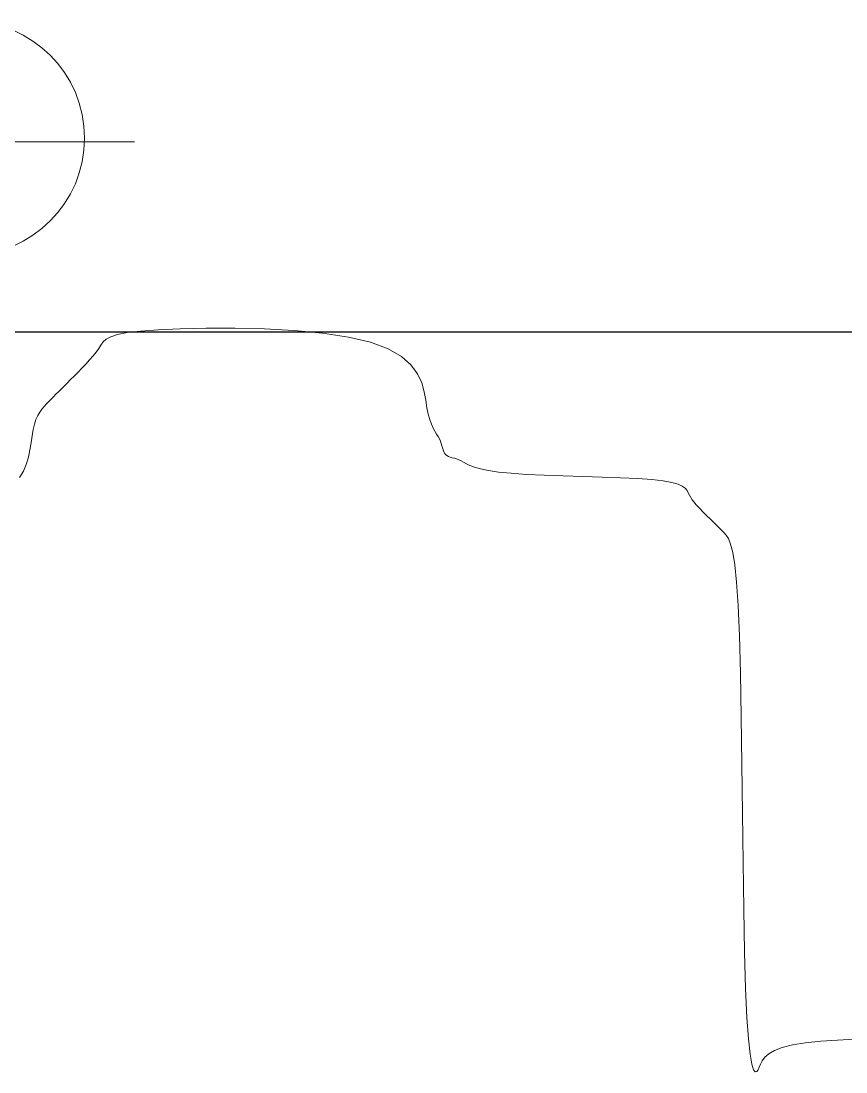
# Model space of a CAD drawing. Header units: millimetres. Extents: x 42 to 552, y 43 to 535.
# Drawn here: x 284.5015 to 284.5625, y 504.2831 to 504.3607 of the extents above; entities that cross this region are included whole.
import ezdxf

# ---------------------------------------------------------------- set-up
doc = ezdxf.new("R2010")
doc.units = ezdxf.units.MM
doc.header["$LTSCALE"] = 0.75
doc.header["$MEASUREMENT"] = 0
doc.layers.add('Gramado', color=9, linetype='Continuous', lineweight=0)
doc.layers.add('Linhas medias', color=7, linetype='Continuous', lineweight=30)

# ---------------------------------------------------------------- blocks, each defined once
blk = doc.blocks.new('arbusto7vista')
for p, q in [((-0.546195985369792, 0.2819938130585911), (-0.6086364505030701, 0.2819938130587332)), ((-0.5503635820101636, 0.2528173083988747), (-0.5496863450228204, 0.2531849779953461)), ((-0.5496863450228204, 0.2531849779953461), (-0.5486844709699028, 0.2535093906347612)), ((-0.5486844709699028, 0.2535093906347612), (-0.5472551571346003, 0.2537905469271209)), ((-0.5472551571346003, 0.2537905469271209), (-0.5452956008002445, 0.2540284474824261)), ((-0.5452956008002445, 0.2540284474824261), (-0.5427029992499968, 0.2542230929107063)), ((-0.5427029992499968, 0.2542230929107063), (-0.5394223438838424, 0.2543708790247194)), ((-0.5394223438838424, 0.2543708790247194), (-0.5355898025682109, 0.2544537824481665)), ((-0.5355898025682109, 0.2544537824481665), (-0.5313893372862708, 0.2544501750075341)), ((-0.5313893372862708, 0.2544501750075341), (-0.5270049100211907, 0.2543384285293087)), ((-0.5270049100211907, 0.2543384285293087), (-0.5226204827561105, 0.2540969148399483)), ((-0.5226204827561105, 0.2540969148399483), (-0.5184200174741989, 0.2537040057659254)), ((-0.5184200174741989, 0.2537040057659254), (-0.5145874761585674, 0.2531380731337265)), ((-0.5145874761585674, 0.2531380731337265), (-0.5113068207923845, 0.2523774887698238)), ((-0.5514754977461678, 0.2514547517669996), (-0.5511553556550837, 0.2519521958947166)), ((-0.5511553556550837, 0.2519521958947166), (-0.5508189846486857, 0.2524063812353319)), ((-0.5508189846486857, 0.2524063812353319), (-0.5503635820101636, 0.2528173083988747)), ((-0.5113068207923845, 0.2523774887698238), (-0.5087151210526031, 0.2514123397232169)), ((-0.5528309167588077, 0.2497515301280231), (-0.5523195916978807, 0.2503445053226585)), ((-0.5523195916978807, 0.2503445053226585), (-0.5518623743447222, 0.2509158508187426)), ((-0.5518623743447222, 0.2509158508187426), (-0.5514754977461678, 0.2514547517669996)), ((-0.5087151210526031, 0.2514123397232169), (-0.5067618773912272, 0.2502795739330566)), ((-0.5067618773912272, 0.2502795739330566), (-0.5053496979541592, 0.2490278545610209)), ((-0.5545272077200707, 0.2479509748455939), (-0.5539509578167383, 0.2485439500402151)), ((-0.5539509578167383, 0.2485439500402151), (-0.553380116480696, 0.2491477400841262)), ((-0.553380116480696, 0.2491477400841262), (-0.5528309167588077, 0.2497515301280231)), ((-0.5053496979541592, 0.2490278545610209), (-0.5043811908871874, 0.2477058447688023)), ((-0.555631001041462, 0.2468407284012528), (-0.5550926331439427, 0.2473796293495099)), ((-0.5550926331439427, 0.2473796293495099), (-0.5545272077200707, 0.2479509748455939)), ((-0.5043811908871874, 0.2477058447688023), (-0.5037589643361571, 0.2463622077180645)), ((-0.5574201145922473, 0.2450528262301503), (-0.5570188308318222, 0.2454538397310273)), ((-0.5570188308318222, 0.2454538397310273), (-0.5565904918403533, 0.2458818894400707)), ((-0.5565904918403533, 0.2458818894400707), (-0.556129685837135, 0.246342383086926)), ((-0.556129685837135, 0.246342383086926), (-0.555631001041462, 0.2468407284012528)), ((-0.5037589643361571, 0.2463622077180645), (-0.5033856264469136, 0.2450456065704998)), ((-0.5588629329373589, 0.2436109797155552), (-0.5585157522941699, 0.2439579256801494)), ((-0.5585157522941699, 0.2439579256801494), (-0.55816316354273, 0.2443102769343568)), ((-0.55816316354273, 0.2443102769343568), (-0.5577997549023053, 0.2446734412078087)), ((-0.5577997549023053, 0.2446734412078087), (-0.5574201145922473, 0.2450528262301503)), ((-0.5033856264469136, 0.2450456065704998), (-0.503163785365274, 0.243804704487772)), ((-0.5601903636163854, 0.2420537585417861), (-0.5598774400637296, 0.2424998390488753)), ((-0.5598774400637296, 0.2424998390488753), (-0.5595482862185861, 0.2428972557842712)), ((-0.5595482862185861, 0.2428972557842712), (-0.5592083134025927, 0.2432622291918705)), ((-0.5592083134025927, 0.2432622291918705), (-0.5588629329373589, 0.2436109797155552)), ((-0.503163785365274, 0.243804704487772), (-0.5029960492371117, 0.2426881646315735)), ((-0.5029960492371117, 0.2426881646315735), (-0.5028030618047978, 0.2417329348902229)), ((-0.5609776393029335, 0.2402613299515224), (-0.5607458745576253, 0.2409507244369848)), ((-0.5607458745576253, 0.2409507244369848), (-0.5604816455548871, 0.2415427938191215)), ((-0.5604816455548871, 0.2415427938191215), (-0.5601903636163854, 0.2420537585417861)), ((-0.5028030618047978, 0.2417329348902229), (-0.5025776091969476, 0.2409291020585442)), ((-0.5025776091969476, 0.2409291020585442), (-0.5023305131387303, 0.2402550376580166)), ((-0.5613284433312344, 0.2385346954052352), (-0.5611715284691741, 0.2394583899188376)), ((-0.5611715284691741, 0.2394583899188376), (-0.5609776393029335, 0.2402613299515224)), ((-0.5023305131387303, 0.2402550376580166), (-0.5020725953553722, 0.2396891132101047)), ((-0.5020725953553722, 0.2396891132101047), (-0.5018146775719856, 0.2392097002362874)), ((-0.5018146775719856, 0.2392097002362874), (-0.5015675815137683, 0.2387951702580153)), ((-0.5614745355499906, 0.2375190835179524), (-0.5613284433312344, 0.2385346954052352)), ((-0.5015675815137683, 0.2387951702580153), (-0.5013421289059465, 0.2384238947967674)), ((-0.5013421289059465, 0.2384238947967674), (-0.5011491414736042, 0.2380742453740226)), ((-0.5011491414736042, 0.2380742453740226), (-0.5009958337767841, 0.2377290994950982)), ((-0.5009958337767841, 0.2377290994950982), (-0.5008749917145394, 0.2373893586007796)), ((-0.5618641090873382, 0.2353635020919143), (-0.5616422693828724, 0.2364494028743707)), ((-0.5616422693828724, 0.2364494028743707), (-0.5614745355499906, 0.2375190835179524)), ((-0.5008749917145394, 0.2373893586007796), (-0.5007757940207682, 0.2370604301156902)), ((-0.5007757940207682, 0.2370604301156902), (-0.5006874194293118, 0.2367477214644822)), ((-0.5006874194293118, 0.2367477214644822), (-0.5005990466740684, 0.2364566400717933)), ((-0.5005990466740684, 0.2364566400717933), (-0.5004998544889361, 0.2361925933622473)), ((-0.5004998544889361, 0.2361925933622473), (-0.5003790216077562, 0.2359609887604819)), ((-0.5621725189207893, 0.2342992297879789), (-0.5618641090873382, 0.2353635020919143)), ((-0.5003790216077562, 0.2359609887604819), (-0.5002257267644268, 0.2357672336911492)), ((-0.5002257267644268, 0.2357672336911492), (-0.5000318538945692, 0.2356140320190576)), ((-0.5000318538945692, 0.2356140320190576), (-0.4998001077409242, 0.2354932733697694)), ((-0.4998001077409242, 0.2354932733697694), (-0.4995358982479843, 0.2353941438090175)), ((-0.4995358982479843, 0.2353941438090175), (-0.4992446353601849, 0.2353058294025487)), ((-0.4992446353601849, 0.2353058294025487), (-0.4989317290220185, 0.2352175162160961)), ((-0.4989317290220185, 0.2352175162160961), (-0.4986025891780059, 0.2351183903153924)), ((-0.4986025891780059, 0.2351183903153924), (-0.498262625772611, 0.2349976377661847)), ((-0.498262625772611, 0.2349976377661847), (-0.4979172487502694, 0.2348444446342342)), ((-0.4979172487502694, 0.2348444446342342), (-0.4975619487528604, 0.2346516015791593)), ((-0.4975619487528604, 0.2346516015791593), (-0.4971525392114415, 0.2344263176363199)), ((-0.5631789060043673, 0.2323869650853538), (-0.5625999631406557, 0.2332944345799888)), ((-0.5625999631406557, 0.2332944345799888), (-0.5621725189207893, 0.2342992297879789)), ((-0.4971525392114415, 0.2344263176363199), (-0.4966349142544857, 0.2341794064349614)), ((-0.4966349142544857, 0.2341794064349614), (-0.4959549680104089, 0.2339216816043574)), ((-0.4959549680104089, 0.2339216816043574), (-0.4950585946076274, 0.2336639567737535)), ((-0.4950585946076274, 0.2336639567737535), (-0.4938916881746422, 0.233417045572395)), ((-0.4938916881746422, 0.233417045572395), (-0.4924001428398128, 0.2331917616295556)), ((-0.4924001428398128, 0.2331917616295556), (-0.4905298527316404, 0.2329989185744807)), ((-0.4905298527316404, 0.2329989185744807), (-0.488254666877765, 0.232845725442516)), ((-0.488254666877765, 0.232845725442516), (-0.4856602539027506, 0.2327249728933225)), ((-0.4856602539027506, 0.2327249728933225), (-0.4828602373304705, 0.2326258469926188)), ((-0.4828602373304705, 0.2326258469926188), (-0.4799682406847126, 0.2325375338061662)), ((-0.4799682406847126, 0.2325375338061662), (-0.4770978874893217, 0.2324492193996974)), ((-0.4770978874893217, 0.2324492193996974), (-0.4743628012680858, 0.2323500898389455)), ((-0.4743628012680858, 0.2323500898389455), (-0.4718766055448498, 0.2322293311896573)), ((-0.4718766055448498, 0.2322293311896573), (-0.4697529238434299, 0.2320761295175657)), ((-0.4697529238434299, 0.2320761295175657), (-0.4680756210910602, 0.2318823743974008)), ((-0.4680756210910602, 0.2318823743974008), (-0.4668095278285307, 0.2316507694397956)), ((-0.4668095278285307, 0.2316507694397956), (-0.4658897160000777, 0.2313867217644088)), ((-0.4658897160000777, 0.2313867217644088), (-0.465251257549852, 0.2310956384908422)), ((-0.465251257549852, 0.2310956384908422), (-0.4648292244221182, 0.2307829267387547)), ((-0.4648292244221182, 0.2307829267387547), (-0.4645586885610271, 0.2304539936277763)), ((-0.4645586885610271, 0.2304539936277763), (-0.4643747219108434, 0.2301142462775232)), ((-0.4643747219108434, 0.2301142462775232), (-0.4642123964157463, 0.2297690918076398)), ((-0.4642123964157463, 0.2297690918076398), (-0.4640185072495058, 0.2294230362019789)), ((-0.4640185072495058, 0.2294230362019789), (-0.4637867425041975, 0.2290769809013256)), ((-0.4637867425041975, 0.2290769809013256), (-0.4635225135014593, 0.2287309262106874)), ((-0.4635225135014593, 0.2287309262106874), (-0.4632312315629576, 0.2283848724350577)), ((-0.4632312315629576, 0.2283848724350577), (-0.4629183080103019, 0.2280388198794583)), ((-0.4629183080103019, 0.2280388198794583), (-0.4625891541651583, 0.2276927688488684)), ((-0.4625891541651583, 0.2276927688488684), (-0.4622491813491365, 0.2273467196483097)), ((-0.4622491813491365, 0.2273467196483097), (-0.4619038008839311, 0.2270006725827756)), ((-0.4619038008839311, 0.2270006725827756), (-0.4615575220511801, 0.226654627804777)), ((-0.4615575220511801, 0.226654627804777), (-0.4612112459727484, 0.2263085848568096)), ((-0.4612112459727484, 0.2263085848568096), (-0.4608649717305298, 0.2259625431288583)), ((-0.4608649717305298, 0.2259625431288583), (-0.4605186984064176, 0.2256165020109222)), ((-0.4605186984064176, 0.2256165020109222), (-0.4601724250823054, 0.2252704608929719)), ((-0.4601724250823054, 0.2252704608929719), (-0.4598261508400867, 0.2249244191650206)), ((-0.4598261508400867, 0.2249244191650206), (-0.4594798747616551, 0.2245783762170532)), ((-0.4594798747616551, 0.2245783762170532), (-0.459133595928904, 0.2242323314390688)), ((-0.459133595928904, 0.2242323314390688), (-0.4587882154636986, 0.2238619529451995)), ((-0.4587882154636986, 0.2238619529451995), (-0.4584482426476768, 0.2233455837462657)), ((-0.4584482426476768, 0.2233455837462657), (-0.4581190888025333, 0.2225372355772635)), ((-0.4581190888025333, 0.2225372355772635), (-0.4578061652498775, 0.2212909201731463)), ((-0.4578061652498775, 0.2212909201731463), (-0.4575148833113758, 0.2194606492689104)), ((-0.4575148833113758, 0.2194606492689104), (-0.4572506543086376, 0.2169004345995234)), ((-0.4572506543086376, 0.2169004345995234), (-0.4570188895633294, 0.2134642878999529)), ((-0.4570188895633294, 0.2134642878999529), (-0.4568250003970888, 0.2090062209051951)), ((-0.4568250003970888, 0.2090062209051951), (-0.4566716927002687, 0.2034541407710009)), ((-0.4566716927002687, 0.2034541407710009), (-0.456550850638024, 0.1970315363362687)), ((-0.456550850638024, 0.1970315363362687), (-0.4564516529442244, 0.1900357918607085)), ((-0.4564516529442244, 0.1900357918607085), (-0.4563632783527964, 0.1827642916039736)), ((-0.4563632783527964, 0.1827642916039736), (-0.456274905597553, 0.1755144198257739)), ((-0.456274905597553, 0.1755144198257739), (-0.4561757134124207, 0.1685835607857911)), ((-0.4561757134124207, 0.1685835607857911), (-0.4560548805312408, 0.162269098743721)), ((-0.4560548805312408, 0.162269098743721), (-0.4559015856879114, 0.1568684179592452)), ((-0.4559015856879114, 0.1568684179592452), (-0.4557086146284917, 0.1526059084070255)), ((-0.4557086146284917, 0.1526059084070255), (-0.455483181147855, 0.1494139829217005)), ((-0.455483181147855, 0.1494139829217005), (-0.4552361060530927, 0.1471520600528606)), ((-0.4470471271066572, 0.1488679956007388), (-0.4447989902101028, 0.1490968969985289)), ((-0.4447989902101028, 0.1490968969985289), (-0.4423452478800414, 0.1492609129607132)), ((-0.4423452478800414, 0.1492609129607132), (-0.4397995245583957, 0.1493708577265807)), ((-0.4524902688774262, 0.1472332430984693), (-0.4516525162895846, 0.147727093358256)), ((-0.4516525162895846, 0.147727093358256), (-0.450500943770777, 0.1481776866609721)), ((-0.450500943770777, 0.1481776866609721), (-0.44897603412781, 0.1485633945281108)), ((-0.44897603412781, 0.1485633945281108), (-0.4470471271066572, 0.1488679956007388)), ((-0.4552361060530927, 0.1471520600528606), (-0.4549782101512676, 0.1456795583501247)), ((-0.4537157789873447, 0.1457084353620672), (-0.453462383033127, 0.1462022856218539)), ((-0.453462383033127, 0.1462022856218539), (-0.453073718727552, 0.1467177643601616)), ((-0.453073718727552, 0.1467177643601616), (-0.4524902688774262, 0.1472332430984693)), ((-0.4549782101512676, 0.1456795583501247), (-0.4547203142494425, 0.144855896363083)), ((-0.4547203142494425, 0.144855896363083), (-0.4544732391546802, 0.1445404926413545)), ((-0.4544732391546802, 0.1445404926413545), (-0.4542478056740435, 0.1445927657345294)), ((-0.4542478056740435, 0.1445927657345294), (-0.4540548346146238, 0.1448721341922266)), ((-0.4540548346146238, 0.1448721341922266), (-0.4538934237834553, 0.1452578420593511)), ((-0.4538934237834553, 0.1452578420593511), (-0.4537157789873447, 0.1457084353620672))]:
    blk.add_line(p, q)
blk.add_circle((-0.5708677038745407, 0.2825311990847581), 0.01730244734295469)

msp = doc.modelspace()

# ---------------------------------------------------------------- linework, layer by layer
at = {"layer": 'Linhas medias'}
msp.add_line((283.6385028881232, 504.3377642132709), (285.6002793793048, 504.3377642132709), dxfattribs=at)

# ---------------------------------------------------------------- block references
at = {"layer": 'Gramado', "xscale": 0.5, "yscale": 0.5, "zscale": 0.5}
msp.add_blockref('arbusto7vista', (284.7830141843067, 504.2108161244648), dxfattribs=at)

doc.saveas('drawing.dxf')
